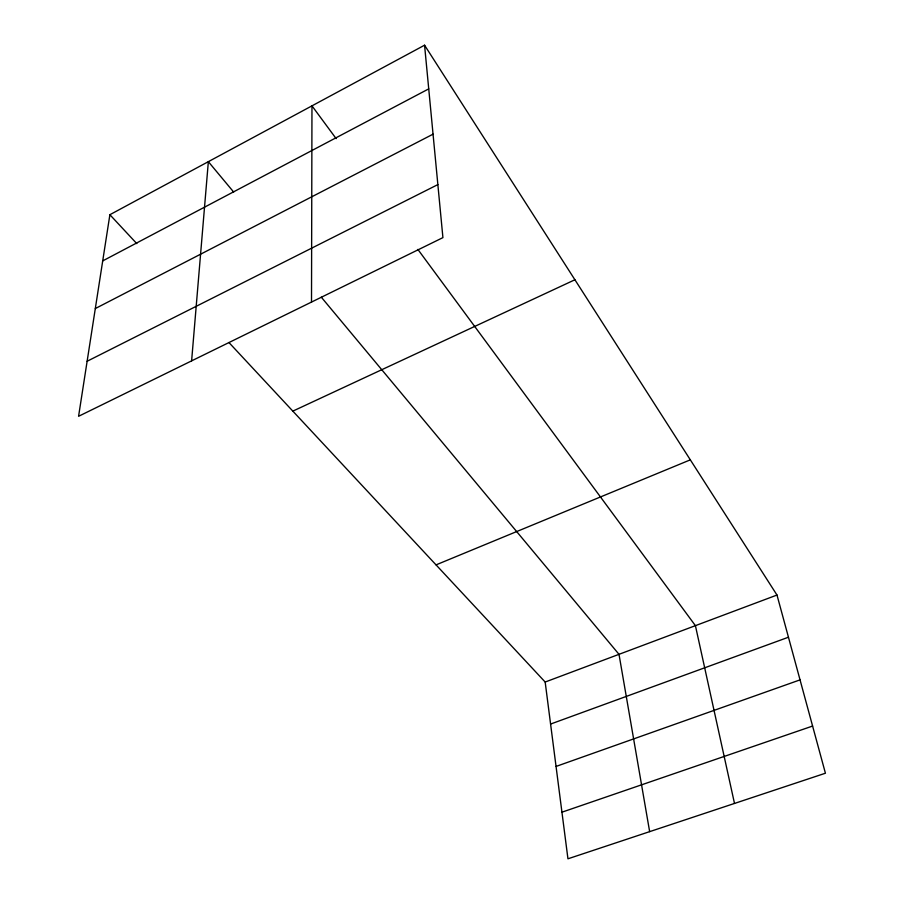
<?xml version="1.0" encoding="UTF-8"?>
<svg xmlns="http://www.w3.org/2000/svg" width="904" height="904" viewBox="0 0 904 904"><rect width="100%" height="100%" fill="white"/><g stroke="black" fill="none" stroke-linecap="round" stroke-linejoin="round"><path stroke-width="1.36" d="M311.507 302.072L311.97 105.847L336.141 138.617M191.614 360.865L208.349 161.669L233.661 192.043M109.881 214.711L78.58 416.303L442.915 237.628L424.564 45.2L109.881 214.711L136.798 243.617M102.706 260.906L428.733 88.874M95.315 308.558L433.05 134.176M87.134 361.25L437.864 184.597M292.839 411.128L574.91 279.765M436.044 564.876L690.328 459.842M545.168 682.034L776.988 595.047L825.42 773.225L567.949 858.8L545.168 682.034L228.949 342.537M550.581 724.059L788.446 637.23M556.05 766.434L800.04 679.876M561.949 812.187L812.594 726.059M321.315 297.201L619.003 654.326L649.648 831.646M417.874 249.425L695.413 625.658L734.5 803.441M424.564 45.2L776.988 595.047"/></g></svg>
